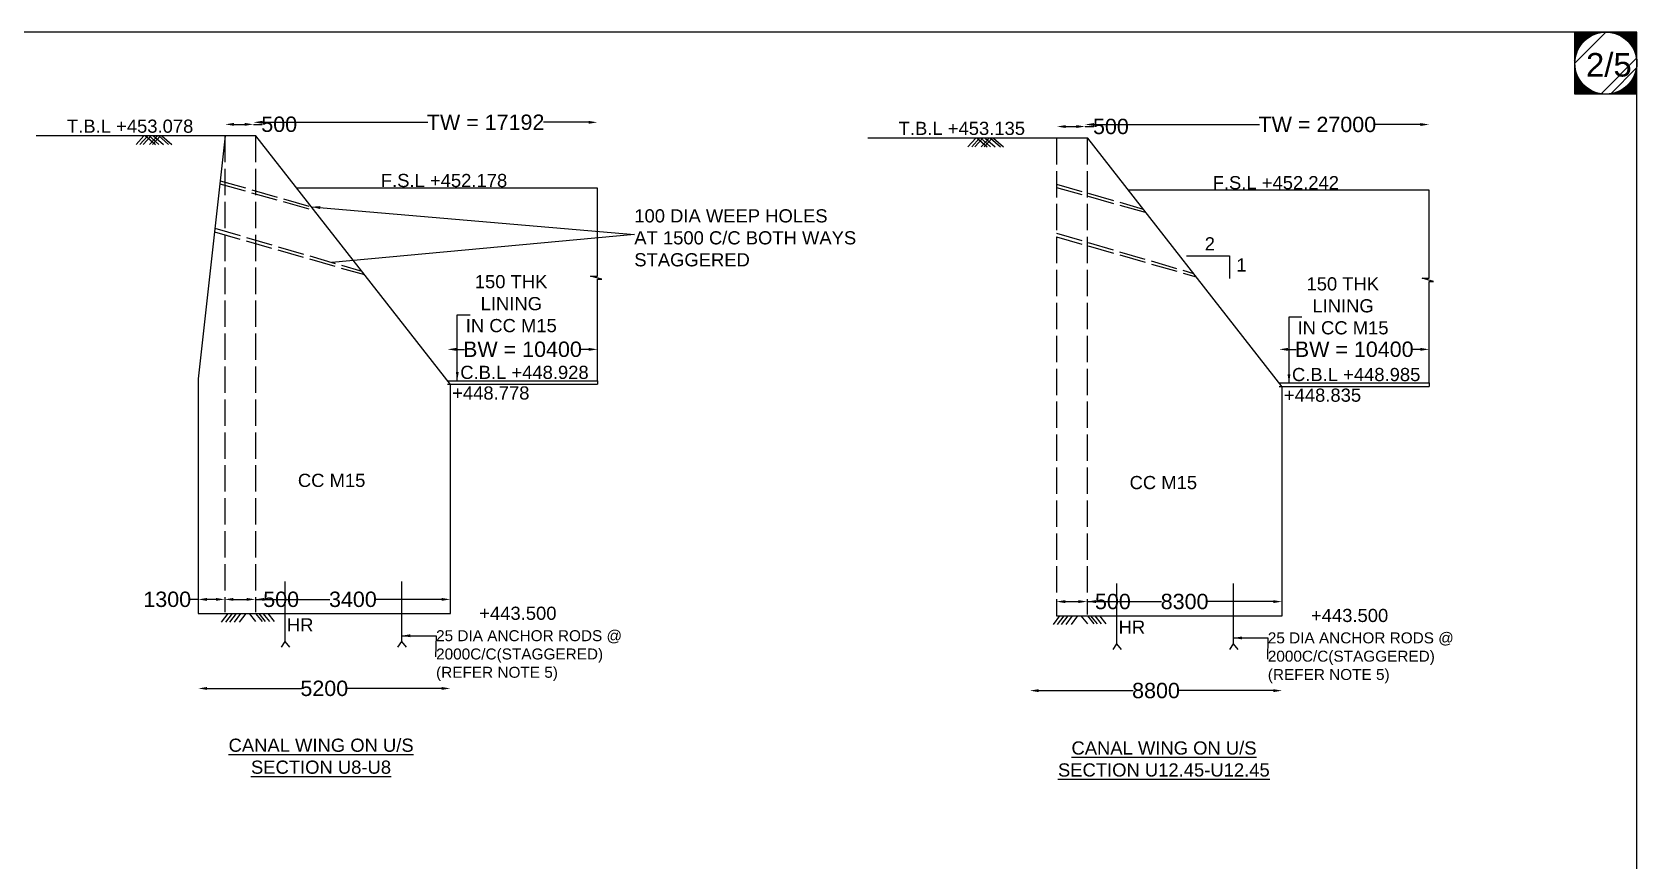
# Model space of a CAD drawing. Header units: millimetres. Extents: x 5124 to 2235148, y 2311 to 45645139.
# Drawn here: x 2198549 to 2235094, y 45626267 to 45645139 of the extents above; entities that cross this region are included whole.
import ezdxf

# ---------------------------------------------------------------- set-up
doc = ezdxf.new("R2010")
doc.units = ezdxf.units.MM
doc.header["$MEASUREMENT"] = 0
doc.linetypes.add('ACAD_ISO02W100', pattern=[15, 12, -3])
for name, color, linetype in [('DIMENSION', 7, 'Continuous'), ('DRAWING', 7, 'Continuous'), ('TEXT', 7, 'Continuous')]:
    doc.layers.add(name, color=color, linetype=linetype)
doc.styles.get("Standard").update_dxf_attribs({"font": 'arial.ttf', "height": 350})
doc.dimstyles.get("Standard").update_dxf_attribs({"dimtxt": 225, "dimasz": 200, "dimexe": 0.18, "dimexo": 0.0625, "dimgap": 0.09, "dimtad": 0, "dimdec": 0, "dimzin": 0, "dimdsep": 46, "dimtxsty": 'Standard', "dimcen": 0.09, "dimse1": 1, "dimse2": 1, "dimadec": 0, "dimazin": 0, "dimtfac": 1, "dimtdec": 0, "dimtofl": 0, "dimtmove": 0, "dimatfit": 3, "dimfxl": 1, "dimtolj": 1, "dimtzin": 0, "dimarcsym": 0})

# ---------------------------------------------------------------- blocks, each defined once
blk = doc.blocks.new('*D95')
at = {"layer": 'Defpoints', "color": 0, "transparency": 16777216}
for p in [(2202947.663762934, 45642774.78527396), (2203590.061735704, 45643037.99295372), (2203590.061735704, 45642774.78527396)]:
    blk.add_point(p, dxfattribs=at)
at = {"layer": 'DIMENSION', "color": 0, "lineweight": -2, "transparency": 16777216}
for p, q in [((2203147.663762934, 45643037.99295372), (2203390.061735704, 45643037.99295372)), ((2203590.061735704, 45643037.99295372), (2203790.061735704, 45643037.99295372))]:
    blk.add_line(p, q, dxfattribs=at)
at = {"layer": 'DIMENSION', "color": 0, "transparency": 16777216}
for points in [[(2203147.663762934, 45643071.32628705), (2203147.663762934, 45643004.65962038), (2202947.663762934, 45643037.99295372)], [(2203390.061735704, 45643071.32628705), (2203390.061735704, 45643004.65962038), (2203590.061735704, 45643037.99295372)]]:
    blk.add_solid(points, dxfattribs=at)
at = {"layer": 'DIMENSION', "color": 0, "transparency": 16777216, "insert": (2204176.202213194, 45643037.99295372), "char_height": 350, "attachment_point": 5}
blk.add_mtext('\\A1;500', dxfattribs=at)
blk = doc.blocks.new('*D96')
at = {"layer": 'Defpoints', "color": 0, "transparency": 16777216}
for p in [(2203590.061735704, 45642774.78527396), (2211421.912090155, 45643084.10754225), (2211421.912090155, 45641587.79944498)]:
    blk.add_point(p, dxfattribs=at)
at = {"layer": 'DIMENSION', "color": 0, "lineweight": -2, "transparency": 16777216}
for p, q in [((2203790.061735704, 45643084.10754225), (2207557.194285439, 45643084.10754225)), ((2211221.912090155, 45643084.10754225), (2210197.176468249, 45643084.10754225))]:
    blk.add_line(p, q, dxfattribs=at)
at = {"layer": 'DIMENSION', "color": 0, "transparency": 16777216}
for points in [[(2203790.061735704, 45643117.44087559), (2203790.061735704, 45643050.77420892), (2203590.061735704, 45643084.10754225)], [(2211221.912090155, 45643117.44087559), (2211221.912090155, 45643050.77420892), (2211421.912090155, 45643084.10754225)]]:
    blk.add_solid(points, dxfattribs=at)
at = {"layer": 'DIMENSION', "color": 0, "transparency": 16777216, "insert": (2208877.185376844, 45643084.10754225), "char_height": 350, "attachment_point": 5}
blk.add_mtext('\\A1;TW = 17192', dxfattribs=at)
blk = doc.blocks.new('*D97')
at = {"layer": 'Defpoints', "color": 0, "transparency": 16777216}
for p in [(2208007.698555431, 45637664.79849859), (2211424.454172085, 45637914.44130098), (2211424.454172085, 45637691.55930319)]:
    blk.add_point(p, dxfattribs=at)
at = {"layer": 'DIMENSION', "color": 0, "lineweight": -2, "transparency": 16777216}
for p, q in [((2208207.698555431, 45637914.44130098), (2208393.339706187, 45637914.44130098)), ((2211224.454172085, 45637914.44130098), (2211038.81302133, 45637914.44130098))]:
    blk.add_line(p, q, dxfattribs=at)
at = {"layer": 'DIMENSION', "color": 0, "transparency": 16777216}
for points in [[(2208207.698555431, 45637947.77463432), (2208207.698555431, 45637881.10796764), (2208007.698555431, 45637914.44130098)], [(2211224.454172085, 45637947.77463432), (2211224.454172085, 45637881.10796764), (2211424.454172085, 45637914.44130098)]]:
    blk.add_solid(points, dxfattribs=at)
at = {"layer": 'DIMENSION', "color": 0, "transparency": 16777216, "insert": (2209716.076363758, 45637914.44130098), "char_height": 350, "attachment_point": 5}
blk.add_mtext('\\A1;BW = 10400', dxfattribs=at)
blk = doc.blocks.new('*D98')
at = {"layer": 'Defpoints', "color": 0, "transparency": 16777216}
for p in [(2202331.84090426, 45631918.86443232), (2208073.801819394, 45631898.71563528), (2208073.801819394, 45630193.76967219)]:
    blk.add_point(p, dxfattribs=at)
at = {"layer": 'DRAWING', "color": 0, "lineweight": -2, "transparency": 16777216}
for p, q in [((2202531.84090426, 45630193.76967219), (2204680.715672877, 45630193.76967219)), ((2207873.801819394, 45630193.76967219), (2205724.927050776, 45630193.76967219))]:
    blk.add_line(p, q, dxfattribs=at)
at = {"layer": 'DRAWING', "color": 0, "transparency": 16777216}
for points in [[(2202531.84090426, 45630227.10300552), (2202531.84090426, 45630160.43633885), (2202331.84090426, 45630193.76967219)], [(2207873.801819394, 45630227.10300552), (2207873.801819394, 45630160.43633885), (2208073.801819394, 45630193.76967219)]]:
    blk.add_solid(points, dxfattribs=at)
at = {"layer": 'DRAWING', "color": 0, "transparency": 16777216, "insert": (2205202.821361827, 45630193.76967219), "char_height": 350, "attachment_point": 5}
blk.add_mtext('\\A1;5200', dxfattribs=at)
blk = doc.blocks.new('*D99')
at = {"layer": 'Defpoints', "color": 0, "transparency": 16777216}
for p in [(2202331.84090426, 45632221.10493631), (2202331.84090426, 45632221.10493631), (2202934.432823386, 45632221.10493631)]:
    blk.add_point(p, dxfattribs=at)
at = {"layer": 'DRAWING', "color": 0, "lineweight": -2, "transparency": 16777216}
for p, q in [((2202331.84090426, 45632221.10493631), (2202131.84090426, 45632221.10493631)), ((2202734.432823386, 45632221.10493631), (2202531.84090426, 45632221.10493631))]:
    blk.add_line(p, q, dxfattribs=at)
at = {"layer": 'DRAWING', "color": 0, "transparency": 16777216}
for points in [[(2202531.84090426, 45632254.43826964), (2202531.84090426, 45632187.77160297), (2202331.84090426, 45632221.10493631)], [(2202734.432823386, 45632254.43826964), (2202734.432823386, 45632187.77160297), (2202934.432823386, 45632221.10493631)]]:
    blk.add_solid(points, dxfattribs=at)
at = {"layer": 'DRAWING', "color": 0, "transparency": 16777216, "insert": (2201626.208612309, 45632221.10493631), "char_height": 350, "attachment_point": 5}
blk.add_mtext('\\A1;1300', dxfattribs=at)
blk = doc.blocks.new('*D100')
at = {"layer": 'Defpoints', "color": 0, "transparency": 16777216}
for p in [(2202934.432823386, 45632221.10493631), (2203634.100496208, 45632221.10493631), (2203634.100496208, 45632221.10493631)]:
    blk.add_point(p, dxfattribs=at)
at = {"layer": 'DRAWING', "color": 0, "lineweight": -2, "transparency": 16777216}
for p, q in [((2203134.432823386, 45632221.10493631), (2203434.100496208, 45632221.10493631)), ((2203634.100496208, 45632221.10493631), (2203834.100496208, 45632221.10493631))]:
    blk.add_line(p, q, dxfattribs=at)
at = {"layer": 'DRAWING', "color": 0, "transparency": 16777216}
for points in [[(2203134.432823386, 45632254.43826964), (2203134.432823386, 45632187.77160297), (2202934.432823386, 45632221.10493631)], [(2203434.100496208, 45632254.43826964), (2203434.100496208, 45632187.77160297), (2203634.100496208, 45632221.10493631)]]:
    blk.add_solid(points, dxfattribs=at)
at = {"layer": 'DRAWING', "color": 0, "transparency": 16777216, "insert": (2204220.240973698, 45632221.10493631), "char_height": 350, "attachment_point": 5}
blk.add_mtext('\\A1;500', dxfattribs=at)
blk = doc.blocks.new('*D101')
at = {"layer": 'Defpoints', "color": 0, "transparency": 16777216}
for p in [(2203634.100496208, 45632221.10493631), (2208073.801819394, 45632221.10493631), (2208073.801819394, 45632221.10493631)]:
    blk.add_point(p, dxfattribs=at)
at = {"layer": 'DRAWING', "color": 0, "lineweight": -2, "transparency": 16777216}
for p, q in [((2203834.100496208, 45632221.10493631), (2205331.964841293, 45632221.10493631)), ((2207873.801819394, 45632221.10493631), (2206375.937474309, 45632221.10493631))]:
    blk.add_line(p, q, dxfattribs=at)
at = {"layer": 'DRAWING', "color": 0, "transparency": 16777216}
for points in [[(2203834.100496208, 45632254.43826964), (2203834.100496208, 45632187.77160297), (2203634.100496208, 45632221.10493631)], [(2207873.801819394, 45632254.43826964), (2207873.801819394, 45632187.77160297), (2208073.801819394, 45632221.10493631)]]:
    blk.add_solid(points, dxfattribs=at)
at = {"layer": 'DRAWING', "color": 0, "transparency": 16777216, "insert": (2205853.951157801, 45632221.10493631), "char_height": 350, "attachment_point": 5}
blk.add_mtext('\\A1;3400', dxfattribs=at)
blk = doc.blocks.new('*D102')
at = {"layer": 'Defpoints', "color": 0, "transparency": 16777216}
for p in [(2222530.347883841, 45642988.08848227), (2221887.94991107, 45642724.88080251), (2222530.347883841, 45642724.88080251)]:
    blk.add_point(p, dxfattribs=at)
at = {"layer": 'DIMENSION', "color": 0, "lineweight": -2, "transparency": 16777216}
for p, q in [((2222087.94991107, 45642988.08848227), (2222330.347883841, 45642988.08848227)), ((2222530.347883841, 45642988.08848227), (2222730.347883841, 45642988.08848227))]:
    blk.add_line(p, q, dxfattribs=at)
at = {"layer": 'DIMENSION', "color": 0, "transparency": 16777216}
for points in [[(2222087.94991107, 45643021.4218156), (2222087.94991107, 45642954.75514893), (2221887.94991107, 45642988.08848227)], [(2222330.347883841, 45643021.4218156), (2222330.347883841, 45642954.75514893), (2222530.347883841, 45642988.08848227)]]:
    blk.add_solid(points, dxfattribs=at)
at = {"layer": 'DIMENSION', "color": 0, "transparency": 16777216, "insert": (2223116.48836133, 45642988.08848227), "char_height": 350, "attachment_point": 5}
blk.add_mtext('\\A1;500', dxfattribs=at)
blk = doc.blocks.new('*D103')
at = {"layer": 'Defpoints', "color": 0, "transparency": 16777216}
for p in [(2230362.198238291, 45643034.2030708), (2222530.347883841, 45642724.88080251), (2230362.198238291, 45641537.89497353)]:
    blk.add_point(p, dxfattribs=at)
at = {"layer": 'DIMENSION', "color": 0, "lineweight": -2, "transparency": 16777216}
for p, q in [((2222730.347883841, 45643034.2030708), (2226496.286709155, 45643034.2030708)), ((2230162.198238291, 45643034.2030708), (2229138.656340806, 45643034.2030708))]:
    blk.add_line(p, q, dxfattribs=at)
at = {"layer": 'DIMENSION', "color": 0, "transparency": 16777216}
for points in [[(2222730.347883841, 45643067.53640414), (2222730.347883841, 45643000.86973747), (2222530.347883841, 45643034.2030708)], [(2230162.198238291, 45643067.53640414), (2230162.198238291, 45643000.86973747), (2230362.198238291, 45643034.2030708)]]:
    blk.add_solid(points, dxfattribs=at)
at = {"layer": 'DIMENSION', "color": 0, "transparency": 16777216, "insert": (2227817.47152498, 45643034.2030708), "char_height": 350, "attachment_point": 5}
blk.add_mtext('\\A1;TW = 27000', dxfattribs=at)
blk = doc.blocks.new('*D104')
at = {"layer": 'Defpoints', "color": 0, "transparency": 16777216}
for p in [(2226947.984703568, 45637614.89402714), (2230364.740320221, 45637914.44130098), (2230364.740320221, 45637691.55930319)]:
    blk.add_point(p, dxfattribs=at)
at = {"layer": 'DIMENSION', "color": 0, "lineweight": -2, "transparency": 16777216}
for p, q in [((2227147.984703568, 45637914.44130098), (2227333.625854323, 45637914.44130098)), ((2230164.740320221, 45637914.44130098), (2229979.099169466, 45637914.44130098))]:
    blk.add_line(p, q, dxfattribs=at)
at = {"layer": 'DIMENSION', "color": 0, "transparency": 16777216}
for points in [[(2227147.984703568, 45637947.77463432), (2227147.984703568, 45637881.10796764), (2226947.984703568, 45637914.44130098)], [(2230164.740320221, 45637947.77463432), (2230164.740320221, 45637881.10796764), (2230364.740320221, 45637914.44130098)]]:
    blk.add_solid(points, dxfattribs=at)
at = {"layer": 'DIMENSION', "color": 0, "transparency": 16777216, "insert": (2228656.362511895, 45637914.44130098), "char_height": 350, "attachment_point": 5}
blk.add_mtext('\\A1;BW = 10400', dxfattribs=at)
blk = doc.blocks.new('*D105')
at = {"layer": 'Defpoints', "color": 0, "transparency": 16777216}
for p in [(2221272.127052397, 45631868.95996087), (2227014.08796753, 45631848.81116384), (2227014.08796753, 45630143.86520074)]:
    blk.add_point(p, dxfattribs=at)
at = {"layer": 'DRAWING', "color": 0, "lineweight": -2, "transparency": 16777216}
for p, q in [((2221472.127052397, 45630143.86520074), (2223620.76307613, 45630143.86520074)), ((2226814.08796753, 45630143.86520074), (2224665.451943797, 45630143.86520074))]:
    blk.add_line(p, q, dxfattribs=at)
at = {"layer": 'DRAWING', "color": 0, "transparency": 16777216}
for points in [[(2221472.127052397, 45630177.19853407), (2221472.127052397, 45630110.5318674), (2221272.127052397, 45630143.86520074)], [(2226814.08796753, 45630177.19853407), (2226814.08796753, 45630110.5318674), (2227014.08796753, 45630143.86520074)]]:
    blk.add_solid(points, dxfattribs=at)
at = {"layer": 'DRAWING', "color": 0, "transparency": 16777216, "insert": (2224143.107509963, 45630143.86520074), "char_height": 350, "attachment_point": 5}
blk.add_mtext('\\A1;8800', dxfattribs=at)
blk = doc.blocks.new('*D106')
at = {"layer": 'Defpoints', "color": 0, "transparency": 16777216}
for p in [(2221874.718971523, 45632171.20046486), (2222574.386644345, 45632171.20046486), (2222574.386644345, 45632171.20046486)]:
    blk.add_point(p, dxfattribs=at)
at = {"layer": 'DRAWING', "color": 0, "lineweight": -2, "transparency": 16777216}
for p, q in [((2222074.718971523, 45632171.20046486), (2222374.386644345, 45632171.20046486)), ((2222574.386644345, 45632171.20046486), (2222774.386644345, 45632171.20046486))]:
    blk.add_line(p, q, dxfattribs=at)
at = {"layer": 'DRAWING', "color": 0, "transparency": 16777216}
for points in [[(2222074.718971523, 45632204.5337982), (2222074.718971523, 45632137.86713152), (2221874.718971523, 45632171.20046486)], [(2222374.386644345, 45632204.5337982), (2222374.386644345, 45632137.86713152), (2222574.386644345, 45632171.20046486)]]:
    blk.add_solid(points, dxfattribs=at)
at = {"layer": 'DRAWING', "color": 0, "transparency": 16777216, "insert": (2223160.527121834, 45632171.20046486), "char_height": 350, "attachment_point": 5}
blk.add_mtext('\\A1;500', dxfattribs=at)
blk = doc.blocks.new('*D107')
at = {"layer": 'Defpoints', "color": 0, "transparency": 16777216}
for p in [(2222574.386644345, 45632171.20046486), (2227014.08796753, 45632171.20046486), (2227014.08796753, 45632171.20046486)]:
    blk.add_point(p, dxfattribs=at)
at = {"layer": 'DRAWING', "color": 0, "lineweight": -2, "transparency": 16777216}
for p, q in [((2222774.386644345, 45632171.20046486), (2224271.892872104, 45632171.20046486)), ((2226814.08796753, 45632171.20046486), (2225316.581739771, 45632171.20046486))]:
    blk.add_line(p, q, dxfattribs=at)
at = {"layer": 'DRAWING', "color": 0, "transparency": 16777216}
for points in [[(2222774.386644345, 45632204.5337982), (2222774.386644345, 45632137.86713152), (2222574.386644345, 45632171.20046486)], [(2226814.08796753, 45632204.5337982), (2226814.08796753, 45632137.86713152), (2227014.08796753, 45632171.20046486)]]:
    blk.add_solid(points, dxfattribs=at)
at = {"layer": 'DRAWING', "color": 0, "transparency": 16777216, "insert": (2224794.237305937, 45632171.20046486), "char_height": 350, "attachment_point": 5}
blk.add_mtext('\\A1;8300', dxfattribs=at)

msp = doc.modelspace()

# ---------------------------------------------------------------- hatches: boundary and pattern name
at = {"layer": 'DIMENSION'}
h = msp.add_hatch(dxfattribs=at)
h.set_pattern_fill('ANSI31', color=256, scale=1.78690555743404, style=0)
h.set_pattern_definition([(44.99999999999999, (-3352794.834243389, -36485032.71565058), (-0.1579416296251922, 0.1579416296251921), [])])
h.paths.add_polyline_path([(2233676.46729563, 45643734.60002479), (2234277.552146669, 45643734.60002479, -0.369024549651293), (2233681.499588763, 45644432.22657379, -0.4142135623765844), (2234387.780807164, 45645138.5077922), (2233676.46729563, 45645138.5077922)])
h.paths.add_polyline_path([(2235094.062025564, 45644432.22657379), (2235094.062025564, 45645138.5077922), (2234387.780807164, 45645138.5077922, -0.4142135623765844)])
h.paths.add_polyline_path([(2235094.062025564, 45644432.22657379, -0.3690245496634099), (2234498.009467632, 45643734.60002478), (2235094.062025564, 45643734.60002478)])

# ---------------------------------------------------------------- linework, layer by layer
msp.add_lwpolyline([(2235094.062025564, 45645138.5077922), (2233676.46729563, 45645138.5077922), (2233676.46729563, 45643734.60002479), (2235094.062025564, 45643734.60002479)], close=True, dxfattribs=at)
for points in [[(2201096.406642159, 45642774.78527396), (2200917.293884304, 45642575.40226816)], [(2201184.912963936, 45642774.78527396), (2201005.800206081, 45642575.40226816)], [(2201257.899506859, 45642774.78527396), (2201078.786749004, 45642575.40226816)], [(2201132.057673424, 45642774.78527396), (2201357.837736099, 45642577.93465732)], [(2201211.577612687, 45642774.78527396), (2201437.357675363, 45642577.93465732)], [(2201403.873470495, 45642774.78527396), (2201224.76071264, 45642575.40226816)], [(2201470.778679299, 45642774.78527396), (2201291.665921444, 45642575.40226816)], [(2201312.397143812, 45642774.78527396), (2201538.177206487, 45642577.93465732)], [(2201433.097756991, 45642774.78527396), (2201658.877819667, 45642577.93465732)], [(2201505.517247108, 45642774.78527396), (2201731.297309783, 45642577.93465732)], [(2220036.692790296, 45642724.88080251), (2219857.580032441, 45642525.49779671)], [(2220125.199112073, 45642724.88080251), (2219946.086354217, 45642525.49779671)], [(2220198.185654995, 45642724.88080251), (2220019.07289714, 45642525.49779671)], [(2220072.34382156, 45642724.88080251), (2220298.123884236, 45642528.03018587)], [(2220151.863760824, 45642724.88080251), (2220377.643823499, 45642528.03018587)], [(2220344.159618632, 45642724.88080251), (2220165.046860777, 45642525.49779671)], [(2220411.064827435, 45642724.88080251), (2220231.95206958, 45642525.49779671)], [(2220252.683291948, 45642724.88080251), (2220478.463354624, 45642528.03018587)], [(2220373.383905128, 45642724.88080251), (2220599.163967803, 45642528.03018587)], [(2220445.803395244, 45642724.88080251), (2220671.58345792, 45642528.03018587)]]:
    msp.add_lwpolyline(points, dxfattribs=at)
msp.add_circle((2234387.780807164, 45644432.2265738), 706.2812184009074, dxfattribs=at)
at = {"layer": 'DRAWING'}
msp.add_lwpolyline([(2235094.062025564, 45645138.5077922), (2156426.719133908, 45645138.5077922), (2156426.719133908, 45589286.94855543), (2235094.062025564, 45589286.94855543)], close=True, dxfattribs=at)
for points in [[(2202331.84090426, 45631898.71563528), (2208073.801819394, 45631898.71563528), (2208073.801819394, 45637114.48883315), (2203647.331435756, 45642774.78527396), (2202947.663762934, 45642774.78527396), (2198643.214189719, 45642774.78527396)], [(2202947.663762934, 45642774.78527396), (2202331.84090426, 45637240.83921727), (2202331.84090426, 45631898.71563528)], [(2221874.718971523, 45631848.81116384), (2227014.08796753, 45631848.81116384), (2227014.08796753, 45637064.5843617), (2222587.617583892, 45642724.88080251), (2221887.94991107, 45642724.88080251), (2217583.500337856, 45642724.88080251)], [(2211424.454172085, 45637199.01759702), (2211424.454172085, 45639513.20567139), (2211522.835200584, 45639513.20567139), (2211263.050403143, 45639583.08023567), (2211421.912090155, 45639583.08023567), (2211421.912090155, 45641587.79944498), (2204575.579217957, 45641587.79944498)], [(2230364.740320221, 45637149.11312557), (2230364.740320221, 45639463.30119994), (2230463.121348721, 45639463.30119994), (2230203.33655128, 45639533.17576423), (2230362.198238291, 45639533.17576423), (2230362.198238291, 45641537.89497353), (2223515.865366093, 45641537.89497353)], [(2224839.242952922, 45640047.13347971), (2225818.278056395, 45640047.13347971), (2225818.278056395, 45639525.03877258)], [(2208007.698555431, 45637199.017597), (2211424.454172085, 45637199.01759702), (2211424.454172085, 45637120.92630305)], [(2208007.698555431, 45637120.92630305), (2211424.454172085, 45637120.92630305)], [(2226947.984703568, 45637149.11312555), (2230364.740320221, 45637149.11312557), (2230364.740320221, 45637071.0218316)], [(2226947.984703568, 45637071.0218316), (2230364.740320221, 45637071.0218316)], [(2204305.970292458, 45632632.34279153), (2204305.970292458, 45631262.33490951)], [(2206961.340770651, 45632632.34279153), (2206961.340770651, 45631262.33490951)], [(2223246.256440595, 45632582.43832009), (2223246.256440595, 45631212.43043806)], [(2225901.626918787, 45632582.43832009), (2225901.626918787, 45631212.43043806)], [(2203007.637058408, 45631898.71563528), (2202858.164220954, 45631701.55930827)], [(2203104.972638158, 45631898.71563528), (2202955.499800704, 45631701.55930827)], [(2203195.902101221, 45631898.71563528), (2203046.429263768, 45631701.55930827)], [(2203296.574163505, 45631898.71563528), (2203147.101326052, 45631701.55930827)], [(2203416.730546436, 45631898.71563528), (2203267.257708983, 45631701.55930827)], [(2203491.046942302, 45631898.71563528), (2203638.891477967, 45631717.31214475)], [(2203638.891477967, 45631898.71563528), (2203786.736013631, 45631717.31214475)], [(2203711.676129024, 45631898.71563528), (2203859.520664688, 45631717.31214475)], [(2203807.20609326, 45631898.71563528), (2203955.050628924, 45631717.31214475)], [(2203914.109591876, 45631898.71563528), (2204061.95412754, 45631717.31214475)], [(2221947.923206544, 45631848.81116384), (2221798.450369091, 45631651.65483682)], [(2222045.258786294, 45631848.81116384), (2221895.785948841, 45631651.65483682)], [(2222136.188249358, 45631848.81116384), (2221986.715411905, 45631651.65483682)], [(2222236.860311641, 45631848.81116384), (2222087.387474188, 45631651.65483682)], [(2222357.016694573, 45631848.81116384), (2222207.54385712, 45631651.65483682)], [(2222431.333090439, 45631848.81116384), (2222579.177626103, 45631667.4076733)], [(2222579.177626103, 45631848.81116384), (2222727.022161767, 45631667.4076733)], [(2222651.96227716, 45631848.81116384), (2222799.806812824, 45631667.4076733)], [(2222747.492241396, 45631848.81116384), (2222895.33677706, 45631667.4076733)], [(2222854.395740012, 45631848.81116384), (2223002.240275676, 45631667.4076733)], [(2204305.970292458, 45631262.33490951), (2204217.798847842, 45631130.82367831)], [(2204305.970292458, 45631262.33490951), (2204409.083490739, 45631130.82367831)], [(2206961.340770651, 45631262.33490951), (2206873.169326034, 45631130.82367831)], [(2206961.340770651, 45631262.33490951), (2207064.453968931, 45631130.82367831)], [(2223246.256440595, 45631212.43043806), (2223158.084995979, 45631080.91920686)], [(2223246.256440595, 45631212.43043806), (2223349.369638875, 45631080.91920686)], [(2225901.626918787, 45631212.43043806), (2225813.455474171, 45631080.91920686)], [(2225901.626918787, 45631212.43043806), (2226004.740117067, 45631080.91920686)]]:
    msp.add_lwpolyline(points, dxfattribs=at)
at = {"layer": 'DRAWING', "linetype": 'ACAD_ISO02W100', "ltscale": 50}
for points in [[(2202934.432823386, 45642774.78527396), (2202934.432823386, 45631928.12529928)], [(2203634.100496208, 45642774.78527396), (2203634.100496208, 45631928.12529928)], [(2221874.718971523, 45642724.88080251), (2221874.718971523, 45631848.81116384)], [(2222574.386644345, 45642724.88080251), (2222574.386644345, 45631878.22082783)], [(2202826.293886912, 45641684.12366997), (2204972.657396208, 45641080.04043966)], [(2202834.144058196, 45641754.66737229), (2204909.785102305, 45641160.43763891)], [(2221874.718971523, 45641676.05149799), (2223850.071250441, 45641110.53316746)], [(2221874.718971521, 45641603.78403795), (2223912.943544345, 45641030.13596821)], [(2202704.625223975, 45640590.77708825), (2206117.436400635, 45639616.16788147)], [(2202713.888614798, 45640674.02035275), (2206055.607148468, 45639695.23130348)], [(2221874.718971522, 45640559.51850302), (2224995.893296604, 45639645.32683203)], [(2221874.718971523, 45640475.24560417), (2225057.722548772, 45639566.26341002)]]:
    msp.add_lwpolyline(points, dxfattribs=at)

# ---------------------------------------------------------------- texts
at = {"layer": 'DRAWING', "char_height": 300, "attachment_point": 1}
for s, insert, width in [('\\pi12.755;C.B.L +448.928', (2208286.502924151, 45637541.08161766), 2910.5034106412), ('\\pi11.937;C.B.L +448.985', (2227226.789072287, 45637491.17714621), 2910.5034106412), ('\\pi18.28;HR', (2204333.459666409, 45631790.44506633), 603), ('\\pi18.28;HR', (2223273.745814546, 45631740.54059488), 603)]:
    msp.add_mtext(s, dxfattribs=dict(at, insert=insert, width=width))
at = {"layer": 'TEXT', "attachment_point": 1}
for s, insert, char_height, width in [('2/5', (2233934.68414505, 45644662.53728926), 536.071667230212, 760.793835128493), ('\\pi410.48;T.B.L +453.078', (2198933.022187047, 45643146.35294084), 300, 3670.343272267981), ('\\pi409.66;T.B.L +453.135', (2217873.308335183, 45643096.44846939), 300, 3670.343272267981), ('\\pi422.76;F.S.L +452.178', (2206068.298559057, 45641909.46879768), 300, 3670.343272267981), ('\\pi424.6;F.S.L +452.242', (2225008.584707193, 45641859.56432623), 300, 3670.343272267981), ('100 DIA WEEP HOLES\\PAT 1500 C/C BOTH WAYS\\PSTAGGERED', (2212262.645600611, 45641104.41206563), 300, 5845.924753291207), ('\\pi7.6392;2', (2225245.058894231, 45640467.95684586), 300, 213.9822646657572), ('\\pi51.739;1', (2225921.671393749, 45639987.02842247), 300, 213.9822646657572), ('\\pi225.68;150 THK \\P\\pi359.21;LINING \\P\\pi21.043;IN CC M15', (2208404.231337946, 45639606.05263809), 300, 2058.798090040928), ('\\pi225.68;150 THK \\P\\pi359.21;LINING \\P\\pi21.043;IN CC M15', (2227344.517486082, 45639556.14816664), 300, 2058.798090040928), ('\\pi526.4; +448.778', (2207472.346763087, 45637071.87562004), 300, 2910.5034106412), ('\\pi525.58; +448.835', (2226412.632911223, 45637021.9711486), 300, 2910.5034106412), ('\\pi11.937;CC M15', (2204589.518242237, 45635081.5951739), 300, 1523.259208731241), ('\\pi11.937;CC M15', (2223529.804390374, 45635031.69070245), 300, 1523.259208731241), ('\\pi1.5; +443.500', (2208613.672560008, 45632055.90832692), 300, 1859.070941336971), ('\\pi1.5; +443.500', (2227553.958708145, 45632006.00385547), 300, 1859.070941336971), ('25 DIA ANCHOR RODS @ 2000C/C(STAGGERED)\\P(REFER NOTE 5)', (2207748.737083488, 45631520.0297861), 250, 5223.460377538577), ('25 DIA ANCHOR RODS @ 2000C/C(STAGGERED)\\P(REFER NOTE 5)', (2226689.023231624, 45631470.12531465), 250, 5223.460377538577), ('\\pi11.937;{\\LCANAL WING ON U/S \\P\\pi521.38;SECTION U8-U8}', (2203012.122170918, 45629051.11073927), 300, 4195.837653478854), ('\\pi704.64;{\\LCANAL WING ON U/S \\P\\pi397.58;SECTION U12.45-U12.45}', (2221513.400601022, 45628988.31025613), 300, 5581.252993860063)]:
    msp.add_mtext(s, dxfattribs=dict(at, insert=insert, char_height=char_height, width=width))

# ---------------------------------------------------------------- dimensions: what is measured, and where the dimension line sits
at = {"layer": 'DIMENSION'}
for base, p1, p2, text, picture, middle in [((2211421.912090155, 45643084.10754225), (2203590.061735704, 45642774.78527396), (2211421.912090155, 45641587.79944498), 'TW = 17192', '*D96', (2208877.185376844, 45643084.10754225)), ((2230362.198238291, 45643034.2030708), (2222530.347883841, 45642724.88080251), (2230362.198238291, 45641537.89497353), 'TW = 27000', '*D103', (2227817.47152498, 45643034.2030708))]:
    dim = msp.add_linear_dim(base=base, p1=p1, p2=p2, text=text, dimstyle='Standard', dxfattribs=at)
    dim.commit()
    dim.dimension.update_dxf_attribs({"geometry": picture, "text_midpoint": middle, "dimtype": 160})
for base, p1, p2, text, picture, middle in [((2203590.061735704, 45643037.99295372), (2202947.663762934, 45642774.78527396), (2203590.061735704, 45642774.78527396), '500', '*D95', (2204176.202213194, 45643037.99295372)), ((2222530.347883841, 45642988.08848227), (2221887.94991107, 45642724.88080251), (2222530.347883841, 45642724.88080251), '500', '*D102', (2223116.48836133, 45642988.08848227)), ((2211424.454172085, 45637914.44130098), (2208007.698555431, 45637664.79849859), (2211424.454172085, 45637691.55930319), 'BW = 10400', '*D97', (2209716.076363758, 45637914.44130098)), ((2230364.740320221, 45637914.44130098), (2226947.984703568, 45637614.89402714), (2230364.740320221, 45637691.55930319), 'BW = 10400', '*D104', (2228656.362511895, 45637914.44130098))]:
    dim = msp.add_linear_dim(base=base, p1=p1, p2=p2, text=text, dimstyle='Standard', dxfattribs=at)
    dim.commit()
    dim.dimension.update_dxf_attribs({"geometry": picture, "text_midpoint": middle})
at = {"layer": 'DRAWING'}
for base, p1, p2, text, picture, middle in [((2202331.84090426, 45632221.10493631), (2202934.432823386, 45632221.10493631), (2202331.84090426, 45632221.10493631), '1300', '*D99', (2201626.208612309, 45632221.10493631)), ((2203634.100496208, 45632221.10493631), (2202934.432823386, 45632221.10493631), (2203634.100496208, 45632221.10493631), '500', '*D100', (2204220.240973698, 45632221.10493631)), ((2208073.801819394, 45632221.10493631), (2203634.100496208, 45632221.10493631), (2208073.801819394, 45632221.10493631), '3400', '*D101', (2205853.951157801, 45632221.10493631)), ((2222574.386644345, 45632171.20046486), (2221874.718971523, 45632171.20046486), (2222574.386644345, 45632171.20046486), '500', '*D106', (2223160.527121834, 45632171.20046486)), ((2227014.08796753, 45632171.20046486), (2222574.386644345, 45632171.20046486), (2227014.08796753, 45632171.20046486), '8300', '*D107', (2224794.237305937, 45632171.20046486)), ((2208073.801819394, 45630193.76967219), (2202331.84090426, 45631918.86443232), (2208073.801819394, 45631898.71563528), '5200', '*D98', (2205202.821361827, 45630193.76967219)), ((2227014.08796753, 45630143.86520074), (2221272.127052397, 45631868.95996087), (2227014.08796753, 45631848.81116384), '8800', '*D105', (2224143.107509963, 45630143.86520074))]:
    dim = msp.add_linear_dim(base=base, p1=p1, p2=p2, text=text, dimstyle='Standard', dxfattribs=at)
    dim.commit()
    dim.dimension.update_dxf_attribs({"geometry": picture, "text_midpoint": middle})

# ---------------------------------------------------------------- leaders
at = {"layer": 'DIMENSION'}
for points in [[(2208231.295552582, 45637199.017597), (2208231.295552582, 45638703.07846203), (2208524.423230585, 45638703.07846203)], [(2227171.581700719, 45637149.11312555), (2227171.581700719, 45638653.17399058), (2227464.709378722, 45638653.17399058)]]:
    msp.add_leader(points, dimstyle='Standard', override={"dimgap": 0.09, "dimtad": 0}, dxfattribs=at)
at = {"layer": 'DRAWING'}
for points in [[(2204909.785102305, 45641160.43763891), (2212264.272900775, 45640529.79928244), (2205377.473192929, 45639893.8566763)], [(2206961.340770651, 45631393.53513843), (2207748.737083488, 45631393.53513843), (2207739.097583861, 45630912.74308386)], [(2225901.626918787, 45631343.63066698), (2226689.023231624, 45631343.63066698), (2226679.383731997, 45630862.83861241)]]:
    msp.add_leader(points, dimstyle='Standard', override={"dimgap": 0.09, "dimtad": 0}, dxfattribs=at)

doc.saveas('drawing.dxf')
